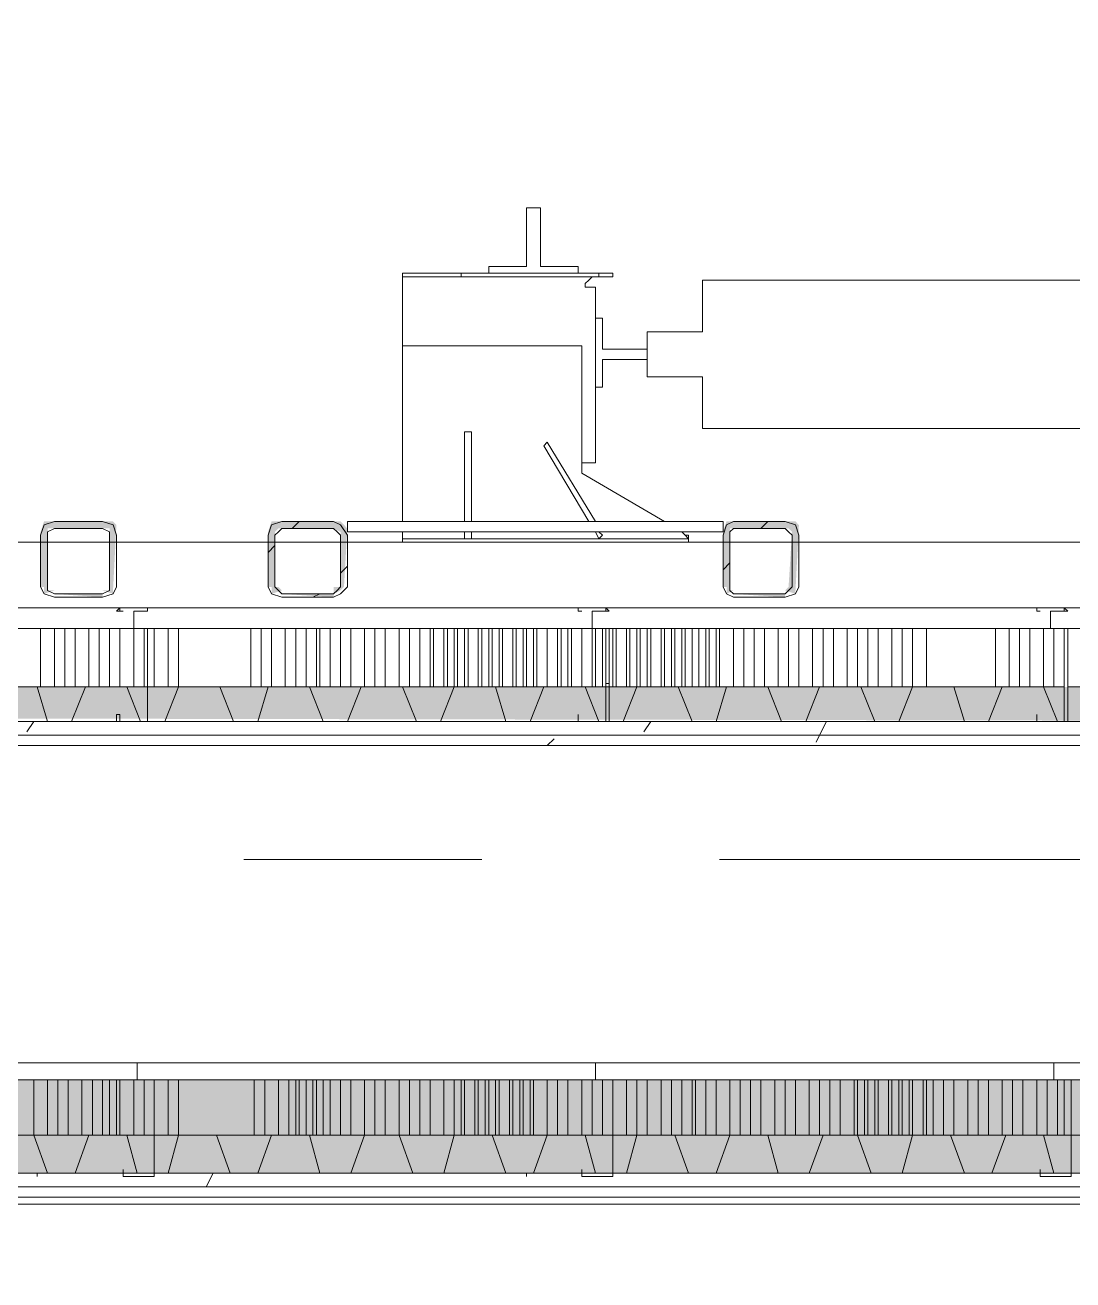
# Model space of a CAD drawing. Header units: metres. Extents: x 98 to 337, y -7 to 53.
# Drawn here: x 142.31 to 143.702, y 25.291 to 26.959 of the extents above; entities that cross this region are included whole.
import ezdxf

# ---------------------------------------------------------------- set-up
doc = ezdxf.new("R2010")
doc.units = ezdxf.units.M
doc.layers.add('PDF_Geometry', color=7, linetype='Continuous', lineweight=0, true_color=0xaaaaaa)
doc.layers.add('PDF_Solid Fills', color=7, linetype='Continuous', lineweight=0, true_color=0xffffff)

msp = doc.modelspace()

# ---------------------------------------------------------------- hatches: boundary and pattern name
at = {"layer": 'PDF_Solid Fills', "lineweight": 0, "transparency": 33554559}
h = msp.add_hatch(color=256, dxfattribs=at)
h.paths.add_polyline_path([(142.3486, 26.2029), (142.4127, 26.1983), (142.4127, 26.2029)])
h.paths.add_polyline_path([(142.431, 26.2945), (142.4265, 26.2991), (142.3348, 26.2991), (142.3303, 26.2853), (142.3303, 26.212), (142.3348, 26.212), (142.3348, 26.2029), (142.3486, 26.2074), (142.3394, 26.2074), (142.3394, 26.2899), (142.4219, 26.2899), (142.4219, 26.2074), (142.4127, 26.2074), (142.4265, 26.2029), (142.4265, 26.2074)])
h = msp.add_hatch(color=256, dxfattribs=at)
h.paths.add_polyline_path([(142.6327, 26.212), (142.6372, 26.212), (142.6372, 26.2029), (142.651, 26.2074), (142.6464, 26.212), (142.6418, 26.212), (142.6418, 26.2853), (142.6464, 26.2899), (142.7197, 26.2899), (142.7289, 26.2853), (142.7289, 26.212), (142.7197, 26.212), (142.7197, 26.2029), (142.7289, 26.2074), (142.7335, 26.212), (142.738, 26.2899), (142.7289, 26.2991), (142.6372, 26.2991), (142.6327, 26.2853)])
h.paths.add_polyline_path([(142.7197, 26.2029), (142.651, 26.2029), (142.7197, 26.1983)])
h = msp.add_hatch(color=256, dxfattribs=at)
h.paths.add_polyline_path([(143.2512, 26.2029), (143.3199, 26.1983), (143.3199, 26.2029)])
h.paths.add_polyline_path([(143.2374, 26.212), (143.242, 26.212), (143.242, 26.2029), (143.2512, 26.2074), (143.2466, 26.2074), (143.2466, 26.2899), (143.3245, 26.2899), (143.3291, 26.2853), (143.3245, 26.212), (143.3199, 26.2074), (143.3337, 26.2029), (143.3337, 26.2074), (143.3382, 26.2933), (143.3382, 26.2945), (143.3337, 26.2991), (143.242, 26.2991), (143.2374, 26.2853)])
msp.add_hatch(color=256, dxfattribs=at).paths.add_polyline_path([(141.8996, 26.0379), (144.3233, 26.0333), (144.3233, 26.0791), (141.9042, 26.0791)])
h = msp.add_hatch(color=256, dxfattribs=at)
h.paths.add_polyline_path([(141.8996, 25.4835), (141.8996, 25.5569), (141.7713, 25.5569), (141.7713, 25.4835)])
h.paths.add_polyline_path([(144.951, 25.5569), (144.951, 25.4835), (145.0472, 25.4835), (145.0472, 25.5569)])
h.paths.add_polyline_path([(141.9042, 25.5569), (141.9042, 25.4835), (144.9464, 25.4835), (144.9464, 25.5569)])
h = msp.add_hatch(color=256, dxfattribs=at)
h.paths.add_polyline_path([(141.8996, 25.4835), (141.8996, 25.5569), (141.7713, 25.5569), (141.7713, 25.4835)])
h.paths.add_polyline_path([(144.951, 25.5569), (144.951, 25.4835), (145.0472, 25.4835), (145.0472, 25.5569)])
h.paths.add_polyline_path([(141.9042, 25.5569), (141.9042, 25.4835), (144.9464, 25.4835), (144.9464, 25.5569)])
h = msp.add_hatch(color=256, dxfattribs=at)
h.paths.add_polyline_path([(141.8996, 25.4331), (141.8996, 25.4835), (141.7255, 25.4835), (141.7255, 25.4331)])
h.paths.add_polyline_path([(144.951, 25.4331), (145.0976, 25.4331), (145.0976, 25.4835), (144.951, 25.4835)])
h.paths.add_polyline_path([(144.9464, 25.4331), (144.9464, 25.4835), (141.9042, 25.4835), (141.9042, 25.4331)])
h = msp.add_hatch(color=256, dxfattribs=at)
h.paths.add_polyline_path([(141.8996, 25.4331), (141.8996, 25.4835), (141.7255, 25.4835), (141.7255, 25.4331)])
h.paths.add_polyline_path([(144.951, 25.4331), (145.0976, 25.4331), (145.0976, 25.4835), (144.951, 25.4835)])
h.paths.add_polyline_path([(144.9464, 25.4331), (144.9464, 25.4835), (141.9042, 25.4835), (141.9042, 25.4331)])

# ---------------------------------------------------------------- linework, layer by layer
at = {"layer": 'PDF_Geometry', "lineweight": 0}
for points in [[(142.1561, 25.401), (145.1297, 25.401), (145.6749, 25.401), (145.6749, 25.5247), (145.1297, 25.5247), (145.1297, 25.5797), (145.1297, 35.4762), (145.6337, 35.4762), (145.6337, 35.6045), (145.1297, 35.6045), (144.9464, 35.6045), (141.6934, 35.6045), (141.6934, 35.4212), (141.6934, 25.5797), (141.6934, 25.401), (141.8263, 25.401)], [(145.1113, 25.4148), (145.0976, 25.4148), (141.7071, 25.4148), (141.7071, 25.4331), (141.7071, 25.5797), (141.7071, 35.4212), (141.7071, 35.5724), (141.7071, 35.5861), (144.9464, 35.5861), (145.0976, 35.5861), (145.1113, 35.5861)], [(144.9739, 35.4441), (144.9739, 25.5797), (144.9739, 25.5569), (144.951, 25.5569), (144.9464, 25.5569), (141.8996, 25.5569), (141.8492, 25.5569), (141.8492, 25.905), (141.8492, 26.5144), (141.8492, 26.8809), (141.8492, 27.5865), (141.8492, 28.1867), (141.8492, 28.5074), (141.8492, 29.1168), (141.8492, 29.7353), (141.8492, 30.3264)], [(141.478, 26.6014), (141.478, 25.2911), (141.4597, 25.2911), (142.2432, 25.2911), (142.2432, 25.401), (145.1297, 25.401), (145.1297, 25.3919), (145.1297, 25.401), (145.1343, 25.401), (145.1297, 25.401), (145.1113, 25.401), (145.0976, 25.401), (141.6934, 25.401), (141.6934, 25.4148), (141.6934, 25.5797), (141.6934, 35.4212)], [(144.1721, 26.1845), (141.8996, 26.1845), (141.8996, 26.0012), (144.3554, 26.0012), (144.3554, 26.015), (144.3554, 26.1845), (144.3554, 34.711), (144.3554, 34.8806), (144.3554, 34.8943), (141.8767, 34.8943), (141.8767, 35.4212), (144.9464, 35.4212), (144.9464, 25.5797), (141.8767, 25.5797), (141.8767, 26.8809), (141.8767, 28.1867), (141.8767, 29.7353), (141.8767, 30.9632)], [(141.8996, 26.0333), (144.3233, 26.0333), (144.3233, 26.0791), (144.3233, 26.1845), (144.3233, 34.711), (144.3233, 34.8164), (144.3233, 34.8622), (141.8767, 34.8622), (141.8767, 34.8806), (144.337, 34.8806), (144.337, 34.8622), (144.337, 34.711), (144.337, 26.1845), (144.337, 26.0333), (144.337, 26.015), (141.8996, 26.015)], [(143.6956, 26.0791), (144.3187, 26.0791), (144.3233, 26.0791), (144.3233, 26.0333), (141.8996, 26.0333), (141.8996, 26.0791), (141.8996, 26.157), (142.4448, 26.157), (141.8996, 26.157), (141.8996, 26.1845), (144.195, 26.1845), (144.195, 26.157), (143.6818, 26.157), (144.2729, 26.157), (144.2729, 26.0791), (143.6956, 26.0791), (144.2729, 26.0791), (144.2729, 26.157), (144.2729, 26.1845), (144.2729, 26.9542), (144.2729, 27.5636)], [(143.0542, 26.6106), (143.0588, 26.6106), (143.0634, 26.6106), (143.0679, 26.6106), (143.0679, 26.5694), (143.0679, 26.6106), (143.0634, 26.6106), (143.0588, 26.6106), (143.0542, 26.6106), (143.0542, 26.6152), (143.0588, 26.6198), (143.0634, 26.6243), (143.0038, 26.6243), (142.9442, 26.6243), (142.8846, 26.6243), (142.8205, 26.6243), (142.8113, 26.6243), (142.8113, 26.6289), (142.8205, 26.6289), (142.8846, 26.6289), (142.8205, 26.6289), (142.8113, 26.6289), (142.8113, 26.6243), (142.8892, 26.6243), (143.0725, 26.6243), (143.0908, 26.6243), (143.0908, 26.6289), (143.0725, 26.6289), (142.8892, 26.6289), (142.8113, 26.6289), (142.8113, 26.6243), (142.8113, 26.6152), (142.8113, 26.6243), (142.8113, 26.6289), (142.8892, 26.6289), (142.8892, 26.6243)], [(143.0725, 26.6243), (143.0725, 26.6289), (143.0908, 26.6289), (143.0908, 26.6243), (143.0725, 26.6243), (143.0634, 26.6243), (143.0588, 26.6198), (143.0542, 26.6152)], [(142.8113, 26.2991), (142.8113, 26.5327), (142.8113, 26.2991), (142.738, 26.2991), (142.738, 26.2853), (142.8113, 26.2853), (142.8113, 26.2807), (142.8113, 26.2761), (142.8113, 26.2715), (143.1916, 26.2715), (143.1916, 26.2761), (143.1916, 26.2807), (143.187, 26.2807), (143.1825, 26.2853), (143.187, 26.2807)], [(143.1595, 26.2991), (143.0496, 26.3632), (143.0496, 26.5327), (142.8113, 26.5327)], [(143.1779, 26.2853), (143.1825, 26.2853), (143.187, 26.2807), (143.1916, 26.2761), (143.1916, 26.2715), (142.8113, 26.2715), (142.8113, 26.2761), (143.1916, 26.2761), (143.187, 26.2807), (143.1825, 26.2853), (143.1779, 26.2853), (143.2374, 26.2853), (143.2374, 26.2991), (142.738, 26.2991), (142.738, 26.2853), (143.2374, 26.2853), (143.2374, 26.2991), (143.1595, 26.2991), (143.0496, 26.3632), (143.0496, 26.377), (143.0542, 26.377), (143.0588, 26.377), (143.0634, 26.377), (143.0679, 26.377), (143.0679, 26.4778), (143.0679, 26.377), (143.0634, 26.377), (143.0588, 26.377), (143.0542, 26.377), (143.0496, 26.377)], [(142.8938, 26.2991), (142.8938, 26.4182), (142.903, 26.4182), (142.903, 26.2991)], [(143.0588, 26.2991), (142.9992, 26.3998), (143.0038, 26.4044), (143.0679, 26.2991)], [(142.6647, 26.2899), (142.6739, 26.2991)], [(142.903, 26.2853), (142.903, 26.2761), (142.8938, 26.2761), (142.8938, 26.2853)], [(143.0725, 26.2853), (143.0771, 26.2807), (143.0725, 26.2761), (143.0679, 26.2853)], [(143.2878, 26.2899), (143.297, 26.2991)], [(142.8434, 26.2761), (142.8479, 26.2761), (142.8434, 26.2761)], [(142.8434, 26.2715), (142.8479, 26.2715), (142.8434, 26.2715)], [(142.8434, 26.2715), (142.8479, 26.2715), (142.8434, 26.2715)], [(143.1137, 26.2761), (143.1092, 26.2761), (143.1137, 26.2761)], [(143.1137, 26.2761), (143.155, 26.2761), (143.1595, 26.2761), (143.155, 26.2761)], [(143.155, 26.2715), (143.1595, 26.2715), (143.155, 26.2715)], [(143.155, 26.2715), (143.1595, 26.2715), (143.155, 26.2715)], [(142.6327, 26.2578), (142.6418, 26.267)], [(142.7289, 26.2303), (142.738, 26.2395)], [(143.2374, 26.2349), (143.2466, 26.2441)], [(144.1584, 26.2211), (144.1721, 26.1845), (144.195, 26.1845), (144.195, 26.157), (143.6818, 26.157)], [(142.6922, 26.1983), (142.7014, 26.2029)], [(142.4448, 26.157), (141.8996, 26.157)], [(143.0542, 26.157), (142.4631, 26.157)], [(143.6635, 26.157), (143.0725, 26.157)], [(141.9042, 26.0791), (142.4723, 26.0791), (143.0816, 26.0791), (143.691, 26.0791)], [(143.0816, 26.0837), (143.0862, 26.0837)], [(142.9167, 25.85), (142.6006, 25.85)], [(144.5019, 25.85), (143.2329, 25.85)], [(141.8492, 25.5797), (144.9739, 25.5797)], [(142.4768, 25.5797), (142.4814, 25.5797), (142.4768, 25.5797)], [(141.8996, 25.5569), (144.9464, 25.5569), (141.8996, 25.5569)], [(141.8996, 25.4835), (141.8767, 25.4835), (141.7255, 25.4835), (141.7255, 25.4331), (141.8996, 25.4331), (141.7071, 25.4331), (141.7071, 25.4148), (145.1113, 25.4148), (145.1113, 25.4331), (144.951, 25.4331), (145.0976, 25.4331), (145.0976, 25.4835), (145.0976, 25.5064)], [(144.9464, 25.4835), (141.9042, 25.4835)], [(141.9042, 25.4331), (142.4814, 25.4331), (143.0908, 25.4331), (143.7002, 25.4331), (144.2866, 25.4331), (144.644, 25.4331), (144.9464, 25.4331)], [(141.478, 25.2911), (141.5697, 25.2911), (141.4597, 25.2911), (142.2432, 25.2911), (142.2432, 25.3094), (142.2432, 25.401), (145.1297, 25.401), (145.1297, 25.4148)], [(142.1561, 25.401), (145.1297, 25.401), (141.6934, 25.401), (145.1297, 25.401), (145.1297, 25.4148), (141.6934, 25.4148), (141.6934, 25.401), (141.8263, 25.401)]]:
    msp.add_lwpolyline(points, dxfattribs=at)
for points in [[(141.982, 28.9702), (141.982, 26.2715), (144.1721, 26.2715), (144.1721, 28.9702), (141.982, 28.9702), (141.982, 26.2715), (144.1721, 26.2715), (144.1721, 28.9702)], [(142.9763, 26.716), (142.9763, 26.6381), (142.9259, 26.6381), (142.9259, 26.6289), (143.045, 26.6289), (143.045, 26.6381), (142.9946, 26.6381), (142.9946, 26.716)], [(142.8113, 26.6243), (142.8113, 26.6198), (142.8113, 26.6152), (142.8113, 26.377), (142.8113, 26.6152), (142.8113, 26.6198)], [(143.2099, 26.551), (143.2099, 26.6198), (143.9155, 26.6198), (143.9155, 26.551), (143.9888, 26.551), (143.9888, 26.4915), (143.9155, 26.4915), (143.9155, 26.4228), (143.2099, 26.4228), (143.2099, 26.4915), (143.1366, 26.4915), (143.1366, 26.551)], [(143.1366, 26.5144), (143.1366, 26.5281), (143.0771, 26.5281), (143.0771, 26.5694), (143.0679, 26.5694), (143.0679, 26.4778), (143.0771, 26.4778), (143.0771, 26.5144)], [(142.431, 26.2807), (142.4265, 26.2945), (142.4127, 26.2991), (142.3486, 26.2991), (142.3348, 26.2945), (142.3303, 26.2807), (142.3303, 26.212), (142.3348, 26.2029), (142.3486, 26.1983), (142.4127, 26.1983), (142.4265, 26.2029), (142.431, 26.212)], [(142.3486, 26.2899), (142.4127, 26.2899), (142.4219, 26.2853), (142.4219, 26.2807), (142.4219, 26.212), (142.4219, 26.2074), (142.4127, 26.2029), (142.3486, 26.2029), (142.3394, 26.2074), (142.3394, 26.212), (142.3394, 26.2807), (142.3394, 26.2853)], [(142.738, 26.2807), (142.7289, 26.2945), (142.7197, 26.2991), (142.651, 26.2991), (142.6372, 26.2945), (142.6327, 26.2807), (142.6327, 26.212), (142.6372, 26.2029), (142.651, 26.1983), (142.7197, 26.1983), (142.7289, 26.2029), (142.738, 26.212)], [(142.651, 26.2899), (142.7197, 26.2899), (142.7243, 26.2853), (142.7289, 26.2807), (142.7289, 26.212), (142.7243, 26.2074), (142.7197, 26.2029), (142.651, 26.2029), (142.6464, 26.2074), (142.6418, 26.212), (142.6418, 26.2807), (142.6464, 26.2853)], [(142.8113, 26.2761), (142.8113, 26.2807), (142.8113, 26.2853), (142.8113, 26.2807)], [(143.3383, 26.2807), (143.3337, 26.2945), (143.3199, 26.2991), (143.2512, 26.2991), (143.242, 26.2945), (143.2374, 26.2807), (143.2374, 26.212), (143.242, 26.2029), (143.2512, 26.1983), (143.3199, 26.1983), (143.3337, 26.2029), (143.3383, 26.212)], [(143.2512, 26.2899), (143.3199, 26.2899), (143.3245, 26.2853), (143.3291, 26.2807), (143.3291, 26.212), (143.3245, 26.2074), (143.3199, 26.2029), (143.2512, 26.2029), (143.2466, 26.2074), (143.2466, 26.212), (143.2466, 26.2807), (143.2466, 26.2853)], [(143.1137, 26.2715), (143.1092, 26.2715), (143.1137, 26.2715), (143.155, 26.2715), (143.1137, 26.2715), (143.1092, 26.2715)], [(142.454, 26.157), (142.454, 26.1799), (142.4723, 26.1799), (142.4723, 26.1845), (142.4356, 26.1845), (142.4356, 26.1799), (142.4402, 26.1799), (142.4356, 26.1799), (142.431, 26.1799), (142.4356, 26.1845), (142.4723, 26.1845), (142.4723, 26.1799), (142.454, 26.1799), (142.454, 26.157), (142.4723, 26.157), (142.4723, 26.0333), (142.4356, 26.0333), (142.431, 26.0333), (142.431, 26.0425), (142.4356, 26.0425), (142.4356, 26.0333), (142.4723, 26.0333), (142.4723, 26.157), (142.431, 26.157)], [(143.0634, 26.157), (143.0634, 26.1799), (143.0816, 26.1799), (143.0816, 26.1845), (143.045, 26.1845), (143.045, 26.1799), (143.0496, 26.1799), (143.045, 26.1799), (143.045, 26.1845), (143.0816, 26.1845), (143.0862, 26.1799), (143.0816, 26.1799), (143.0634, 26.1799), (143.0634, 26.157), (143.0816, 26.157), (143.0862, 26.157), (143.0862, 26.0333), (143.0816, 26.0333), (143.045, 26.0333), (143.045, 26.0425), (143.045, 26.0333), (143.0816, 26.0333), (143.0816, 26.157), (143.045, 26.157)], [(143.6727, 26.157), (143.6727, 26.1799), (143.691, 26.1799), (143.691, 26.1845), (143.6544, 26.1845), (143.6544, 26.1799), (143.659, 26.1799), (143.6544, 26.1799), (143.6544, 26.1845), (143.691, 26.1845), (143.6956, 26.1799), (143.691, 26.1799), (143.6727, 26.1799), (143.6727, 26.157), (143.691, 26.157), (143.6956, 26.157), (143.6956, 26.0333), (143.691, 26.0333), (143.6544, 26.0333), (143.6544, 26.0425), (143.6544, 26.0333), (143.691, 26.0333), (143.691, 26.157), (143.6544, 26.157)], [(143.0542, 26.157), (142.4631, 26.157)], [(143.6635, 26.157), (143.0725, 26.157)], [(141.9042, 26.0791), (142.4723, 26.0791), (143.0816, 26.0791), (143.691, 26.0791), (143.0816, 26.0791), (142.4723, 26.0791)], [(141.8996, 26.0333), (141.8996, 26.015), (144.337, 26.015), (144.337, 26.0333)], [(141.8996, 26.015), (141.8996, 26.0012), (144.3554, 26.0012), (144.3554, 26.015)], [(142.4586, 25.5569), (142.4586, 25.5797), (142.4768, 25.5797), (142.4402, 25.5797), (142.4448, 25.5797), (142.4402, 25.5797), (142.4768, 25.5797), (142.4586, 25.5797), (142.4586, 25.5569), (142.4768, 25.5569), (142.4814, 25.5569), (142.4814, 25.4285), (142.4768, 25.4285), (142.4402, 25.4285), (142.4402, 25.4331), (142.4402, 25.4377), (142.4402, 25.4331), (142.4402, 25.4285), (142.4768, 25.4285), (142.4814, 25.4285), (142.4814, 25.5569), (142.4768, 25.5569), (142.4402, 25.5569)], [(143.0679, 25.5569), (143.0679, 25.5797), (143.0725, 25.5797), (143.0862, 25.5797), (143.0496, 25.5797), (143.0542, 25.5797), (143.0496, 25.5797), (143.0908, 25.5797), (143.0725, 25.5797), (143.0679, 25.5797), (143.0679, 25.5569), (143.0862, 25.5569), (143.0908, 25.5569), (143.0908, 25.4285), (143.0862, 25.4285), (143.0496, 25.4285), (143.0496, 25.4331), (143.0496, 25.4377), (143.0496, 25.4331), (143.0496, 25.4285), (143.0862, 25.4285), (143.0908, 25.4285), (143.0908, 25.5569), (143.0862, 25.5569), (143.0496, 25.5569)], [(143.6772, 25.5569), (143.6772, 25.5797), (143.6818, 25.5797), (143.6956, 25.5797), (143.659, 25.5797), (143.6635, 25.5797), (143.659, 25.5797), (143.7002, 25.5797), (143.6818, 25.5797), (143.6772, 25.5797), (143.6772, 25.5569), (143.7002, 25.5569), (143.7002, 25.4285), (143.659, 25.4285), (143.659, 25.4331), (143.659, 25.4377), (143.659, 25.4331), (143.659, 25.4285), (143.7002, 25.4285), (143.7002, 25.5569), (143.659, 25.5569)], [(144.9464, 25.4835), (141.9042, 25.4835)], [(141.9042, 25.4331), (142.4814, 25.4331), (143.0908, 25.4331), (143.7002, 25.4331), (144.2866, 25.4331), (144.644, 25.4331), (144.9464, 25.4331), (144.644, 25.4331), (144.2866, 25.4331), (143.7002, 25.4331), (143.0908, 25.4331), (142.4814, 25.4331)], [(145.6841, 25.401), (145.6841, 25.3919), (145.5741, 25.3919), (145.148, 25.3919), (145.1297, 25.3919), (142.2432, 25.3919), (145.1297, 25.3919), (145.148, 25.3919), (145.5741, 25.3919), (145.6841, 25.3919)]]:
    msp.add_lwpolyline(points, close=True, dxfattribs=at)
at = {"layer": 'PDF_Geometry', "color": 254, "lineweight": 0, "true_color": 0xeaeaea}
for points in [[(142.3303, 26.0791), (142.3303, 26.157)], [(142.3486, 26.0791), (142.3486, 26.157)], [(142.3623, 26.0791), (142.3623, 26.157)], [(142.3761, 26.0791), (142.3761, 26.157)], [(142.3944, 26.0791), (142.3944, 26.157)], [(142.4082, 26.0791), (142.4082, 26.157)], [(142.4356, 26.0791), (142.4356, 26.157)], [(142.454, 26.0791), (142.454, 26.157)], [(142.4677, 26.0791), (142.4677, 26.157)], [(142.4814, 26.0791), (142.4814, 26.157)], [(142.4998, 26.0791), (142.4998, 26.157)], [(142.5135, 26.0791), (142.5135, 26.157)], [(142.6097, 26.0791), (142.6097, 26.157)], [(142.6235, 26.0791), (142.6235, 26.157)], [(142.6372, 26.0791), (142.6372, 26.157)], [(142.6555, 26.0791), (142.6555, 26.157)], [(142.6968, 26.0791), (142.6968, 26.157)], [(142.7014, 26.0791), (142.7014, 26.157)], [(142.7151, 26.0791), (142.7151, 26.157)], [(142.7289, 26.0791), (142.7289, 26.157)], [(142.7426, 26.0791), (142.7426, 26.157)], [(142.7609, 26.0791), (142.7609, 26.157)], [(142.7747, 26.0791), (142.7747, 26.157)], [(142.7884, 26.0791), (142.7884, 26.157)], [(142.8067, 26.0791), (142.8067, 26.157)], [(142.8205, 26.0791), (142.8205, 26.157)], [(142.8343, 26.0791), (142.8343, 26.157)], [(142.8479, 26.0791), (142.8479, 26.157)], [(142.8525, 26.0791), (142.8525, 26.157)], [(142.8663, 26.0791), (142.8663, 26.157)], [(142.8709, 26.0791), (142.8709, 26.157)], [(142.8801, 26.0791), (142.8801, 26.157)], [(142.8846, 26.0791), (142.8846, 26.157)], [(142.8938, 26.0791), (142.8938, 26.157)], [(142.8984, 26.0791), (142.8984, 26.157)], [(142.9121, 26.0791), (142.9121, 26.157)], [(142.9167, 26.0791), (142.9167, 26.157)], [(142.9259, 26.0791), (142.9259, 26.157)], [(142.9305, 26.0791), (142.9305, 26.157)], [(142.9442, 26.0791), (142.9442, 26.157)], [(142.958, 26.0791), (142.958, 26.157)], [(142.9625, 26.0791), (142.9625, 26.157)], [(142.9717, 26.0791), (142.9717, 26.157)], [(142.9763, 26.0791), (142.9763, 26.157)], [(142.9854, 26.0791), (142.9854, 26.157)], [(142.99, 26.0791), (142.99, 26.157)], [(143.0175, 26.0791), (143.0175, 26.157)], [(143.0221, 26.0791), (143.0221, 26.157)], [(143.0312, 26.0791), (143.0312, 26.157)], [(143.0358, 26.0791), (143.0358, 26.157)], [(143.0634, 26.0791), (143.0634, 26.157)], [(143.0679, 26.0791), (143.0679, 26.157)], [(143.0771, 26.0791), (143.0771, 26.157)], [(143.0816, 26.0791), (143.0816, 26.157)], [(143.0908, 26.0791), (143.0908, 26.157)], [(143.0954, 26.0791), (143.0954, 26.157)], [(143.1092, 26.0791), (143.1092, 26.157)], [(143.1137, 26.0791), (143.1137, 26.157)], [(143.1228, 26.0791), (143.1228, 26.157)], [(143.1366, 26.0791), (143.1366, 26.157)], [(143.1412, 26.0791), (143.1412, 26.157)], [(143.155, 26.0791), (143.155, 26.157)], [(143.1595, 26.0791), (143.1595, 26.157)], [(143.1687, 26.0791), (143.1687, 26.157)], [(143.1733, 26.0791), (143.1733, 26.157)], [(143.1825, 26.0791), (143.1825, 26.157)], [(143.187, 26.0791), (143.187, 26.157)], [(143.1962, 26.0791), (143.1962, 26.157)], [(143.2054, 26.0791), (143.2054, 26.157)], [(143.2145, 26.0791), (143.2145, 26.157)], [(143.2191, 26.0791), (143.2191, 26.157)], [(143.2283, 26.0791), (143.2283, 26.157)], [(143.2329, 26.0791), (143.2329, 26.157)], [(143.2512, 26.0791), (143.2512, 26.157)], [(143.2649, 26.0791), (143.2649, 26.157)], [(143.2787, 26.0791), (143.2787, 26.157)], [(143.2924, 26.0791), (143.2924, 26.157)], [(143.3107, 26.0791), (143.3107, 26.157)], [(143.3245, 26.0791), (143.3245, 26.157)], [(143.3383, 26.0791), (143.3383, 26.157)], [(143.3565, 26.0791), (143.3565, 26.157)], [(143.3703, 26.0791), (143.3703, 26.157)], [(143.3841, 26.0791), (143.3841, 26.157)], [(143.4023, 26.0791), (143.4023, 26.157)], [(143.4299, 26.0791), (143.4299, 26.157)], [(143.4436, 26.0791), (143.4436, 26.157)], [(143.4619, 26.0791), (143.4619, 26.157)], [(143.4757, 26.0791), (143.4757, 26.157)], [(143.4894, 26.0791), (143.4894, 26.157)], [(143.5078, 26.0791), (143.5078, 26.157)], [(143.5994, 26.0791), (143.5994, 26.157)], [(143.6177, 26.0791), (143.6177, 26.157)], [(143.6314, 26.0791), (143.6314, 26.157)], [(143.6452, 26.0791), (143.6452, 26.157)], [(143.6635, 26.0791), (143.6635, 26.157)], [(143.6772, 26.0791), (143.6772, 26.157)], [(142.3211, 25.4835), (142.3211, 25.5569)], [(142.3394, 25.4835), (142.3394, 25.5569)], [(142.3532, 25.4835), (142.3532, 25.5569)], [(142.3669, 25.4835), (142.3669, 25.5569)], [(142.3852, 25.4835), (142.3852, 25.5569)], [(142.399, 25.4835), (142.399, 25.5569)], [(142.4127, 25.4835), (142.4127, 25.5569)], [(142.4219, 25.4835), (142.4219, 25.5569)], [(142.431, 25.4835), (142.431, 25.5569)], [(142.4356, 25.4835), (142.4356, 25.5569)], [(142.454, 25.4835), (142.454, 25.5569)], [(142.4677, 25.4835), (142.4677, 25.5569)], [(142.4814, 25.4835), (142.4814, 25.5569)], [(142.4998, 25.4835), (142.4998, 25.5569)], [(142.5135, 25.4835), (142.5135, 25.5569)], [(142.6143, 25.4835), (142.6143, 25.5569)], [(142.6281, 25.4835), (142.6281, 25.5569)], [(142.6464, 25.4835), (142.6464, 25.5569)], [(142.6601, 25.4835), (142.6601, 25.5569)], [(142.6693, 25.4835), (142.6693, 25.5569)], [(142.6739, 25.4835), (142.6739, 25.5569)], [(142.6831, 25.4835), (142.6831, 25.5569)], [(142.6922, 25.4835), (142.6922, 25.5569)], [(142.6968, 25.4835), (142.6968, 25.5569)], [(142.7059, 25.4835), (142.7059, 25.5569)], [(142.7151, 25.4835), (142.7151, 25.5569)], [(142.7289, 25.4835), (142.7289, 25.5569)], [(142.7426, 25.4835), (142.7426, 25.5569)], [(142.7609, 25.4835), (142.7609, 25.5569)], [(142.7747, 25.4835), (142.7747, 25.5569)], [(142.7884, 25.4835), (142.7884, 25.5569)], [(142.8067, 25.4835), (142.8067, 25.5569)], [(142.8205, 25.4835), (142.8205, 25.5569)], [(142.8343, 25.4835), (142.8343, 25.5569)], [(142.8479, 25.4835), (142.8479, 25.5569)], [(142.8663, 25.4835), (142.8663, 25.5569)], [(142.8801, 25.4835), (142.8801, 25.5569)], [(142.8892, 25.4835), (142.8892, 25.5569)], [(142.8938, 25.4835), (142.8938, 25.5569)], [(142.9076, 25.4835), (142.9076, 25.5569)], [(142.9121, 25.4835), (142.9121, 25.5569)], [(142.9213, 25.4835), (142.9213, 25.5569)], [(142.9259, 25.4835), (142.9259, 25.5569)], [(142.935, 25.4835), (142.935, 25.5569)], [(142.9534, 25.4835), (142.9534, 25.5569)], [(142.958, 25.4835), (142.958, 25.5569)], [(142.9671, 25.4835), (142.9671, 25.5569)], [(142.9717, 25.4835), (142.9717, 25.5569)], [(142.9808, 25.4835), (142.9808, 25.5569)], [(142.9854, 25.4835), (142.9854, 25.5569)], [(143.0038, 25.4835), (143.0038, 25.5569)], [(143.0175, 25.4835), (143.0175, 25.5569)], [(143.0312, 25.4835), (143.0312, 25.5569)], [(143.0496, 25.4835), (143.0496, 25.5569)], [(143.0634, 25.4835), (143.0634, 25.5569)], [(143.0771, 25.4835), (143.0771, 25.5569)], [(143.0908, 25.4835), (143.0908, 25.5569)], [(143.1092, 25.4835), (143.1092, 25.5569)], [(143.1228, 25.4835), (143.1228, 25.5569)], [(143.1962, 25.4835), (143.1962, 25.5569)], [(143.2008, 25.4835), (143.2008, 25.5569)], [(143.2466, 25.4835), (143.2466, 25.5569)], [(143.2603, 25.4835), (143.2603, 25.5569)], [(143.2741, 25.4835), (143.2741, 25.5569)], [(143.2878, 25.4835), (143.2878, 25.5569)], [(143.3061, 25.4835), (143.3061, 25.5569)], [(143.3199, 25.4835), (143.3199, 25.5569)], [(143.3337, 25.4835), (143.3337, 25.5569)], [(143.352, 25.4835), (143.352, 25.5569)], [(143.3657, 25.4835), (143.3657, 25.5569)], [(143.3795, 25.4835), (143.3795, 25.5569)], [(143.3932, 25.4835), (143.3932, 25.5569)], [(143.4161, 25.4835), (143.4161, 25.5569)], [(143.4253, 25.4835), (143.4253, 25.5569)], [(143.4299, 25.4835), (143.4299, 25.5569)], [(143.439, 25.4835), (143.439, 25.5569)], [(143.4436, 25.4835), (143.4436, 25.5569)], [(143.4574, 25.4835), (143.4574, 25.5569)], [(143.4619, 25.4835), (143.4619, 25.5569)], [(143.4711, 25.4835), (143.4711, 25.5569)], [(143.4757, 25.4835), (143.4757, 25.5569)], [(143.4848, 25.4835), (143.4848, 25.5569)], [(143.4894, 25.4835), (143.4894, 25.5569)], [(143.5032, 25.4835), (143.5032, 25.5569)], [(143.5078, 25.4835), (143.5078, 25.5569)], [(143.5169, 25.4835), (143.5169, 25.5569)], [(143.5306, 25.4835), (143.5306, 25.5569)], [(143.5444, 25.4835), (143.5444, 25.5569)], [(143.5627, 25.4835), (143.5627, 25.5569)], [(143.5765, 25.4835), (143.5765, 25.5569)], [(143.5902, 25.4835), (143.5902, 25.5569)], [(143.6086, 25.4835), (143.6086, 25.5569)], [(143.6223, 25.4835), (143.6223, 25.5569)], [(143.636, 25.4835), (143.636, 25.5569)], [(143.6544, 25.4835), (143.6544, 25.5569)], [(143.6681, 25.4835), (143.6681, 25.5569)], [(143.6818, 25.4835), (143.6818, 25.5569)], [(143.691, 25.4835), (143.691, 25.5569)], [(143.7002, 25.4835), (143.7002, 25.5569)]]:
    msp.add_lwpolyline(points, dxfattribs=at)
for points in [[(142.4219, 26.157), (142.4219, 26.0791)], [(142.6693, 26.157), (142.6693, 26.0791)], [(142.6831, 26.157), (142.6831, 26.0791)], [(142.9396, 26.157), (142.9396, 26.0791)], [(143.0038, 26.157), (143.0038, 26.0791)], [(143.0496, 26.157), (143.0496, 26.0791)], [(143.1274, 26.157), (143.1274, 26.0791)], [(143.4161, 26.157), (143.4161, 26.0791)], [(143.691, 26.157), (143.691, 26.0791)], [(142.3119, 26.0196), (142.3211, 26.0333)], [(143.132, 26.0196), (143.1412, 26.0333)], [(143.3611, 26.0058), (143.3657, 26.015), (143.3749, 26.0333), (143.3657, 26.015)], [(143.0038, 26.0012), (143.0129, 26.0104)], [(142.9396, 25.5569), (142.9396, 25.4835)], [(143.1366, 25.5569), (143.1366, 25.4835)], [(143.155, 25.5569), (143.155, 25.4835)], [(143.1687, 25.5569), (143.1687, 25.4835)], [(143.1825, 25.5569), (143.1825, 25.4835)], [(143.2145, 25.5569), (143.2145, 25.4835)], [(143.2283, 25.5569), (143.2283, 25.4835)], [(143.4115, 25.5569), (143.4115, 25.4835)], [(142.3257, 25.4285), (142.3257, 25.4331)], [(142.5502, 25.4148), (142.5594, 25.4331)], [(142.9763, 25.4331), (142.9763, 25.4285)]]:
    msp.add_lwpolyline(points, close=True, dxfattribs=at)
at = {"layer": 'PDF_Geometry', "color": 254, "lineweight": 0, "true_color": 0xdddddd}
for points in [[(142.3257, 26.0791), (142.3394, 26.0333)], [(142.3898, 26.0791), (142.3715, 26.0333)], [(142.4448, 26.0791), (142.4631, 26.0333)], [(142.5135, 26.0791), (142.4952, 26.0333)], [(142.5685, 26.0791), (142.5868, 26.0333)], [(142.6327, 26.0791), (142.6189, 26.0333)], [(142.6876, 26.0791), (142.7059, 26.0333)], [(142.7563, 26.0791), (142.738, 26.0333)], [(142.8113, 26.0791), (142.8297, 26.0333)], [(142.8801, 26.0791), (142.8617, 26.0333)], [(142.935, 26.0791), (142.9488, 26.0333)], [(142.9992, 26.0791), (142.9808, 26.0333)], [(143.0542, 26.0791), (143.0725, 26.0333)], [(143.1228, 26.0791), (143.1046, 26.0333)], [(143.1779, 26.0791), (143.1962, 26.0333)], [(143.242, 26.0791), (143.2283, 26.0333)], [(143.297, 26.0791), (143.3153, 26.0333)], [(143.3657, 26.0791), (143.3474, 26.0333)], [(143.4207, 26.0791), (143.439, 26.0333)], [(143.4894, 26.0791), (143.4711, 26.0333)], [(143.5444, 26.0791), (143.5582, 26.0333)], [(143.6086, 26.0791), (143.5902, 26.0333)], [(143.6635, 26.0791), (143.6818, 26.0333)], [(142.3211, 25.4835), (142.3394, 25.4331)], [(142.3944, 25.4835), (142.3761, 25.4331)], [(142.4448, 25.4835), (142.4586, 25.4331)], [(142.5135, 25.4835), (142.4998, 25.4331)], [(142.5639, 25.4835), (142.5822, 25.4331)], [(142.6372, 25.4835), (142.6189, 25.4331)], [(142.6876, 25.4835), (142.7014, 25.4331)], [(142.7609, 25.4835), (142.7426, 25.4331)], [(142.8067, 25.4835), (142.8251, 25.4331)], [(142.8801, 25.4835), (142.8663, 25.4331)], [(142.9305, 25.4835), (142.9488, 25.4331)], [(143.0038, 25.4835), (142.9854, 25.4331)], [(143.0542, 25.4835), (143.0679, 25.4331)], [(143.1228, 25.4835), (143.1092, 25.4331)], [(143.1733, 25.4835), (143.1916, 25.4331)], [(143.2466, 25.4835), (143.2283, 25.4331)], [(143.297, 25.4835), (143.3107, 25.4331)], [(143.3703, 25.4835), (143.352, 25.4331)], [(143.4161, 25.4835), (143.4344, 25.4331)], [(143.4894, 25.4835), (143.4757, 25.4331)], [(143.5398, 25.4835), (143.5582, 25.4331)], [(143.6132, 25.4835), (143.5948, 25.4331)], [(143.6635, 25.4835), (143.6772, 25.4331)]]:
    msp.add_lwpolyline(points, close=True, dxfattribs=at)

doc.saveas('drawing.dxf')
